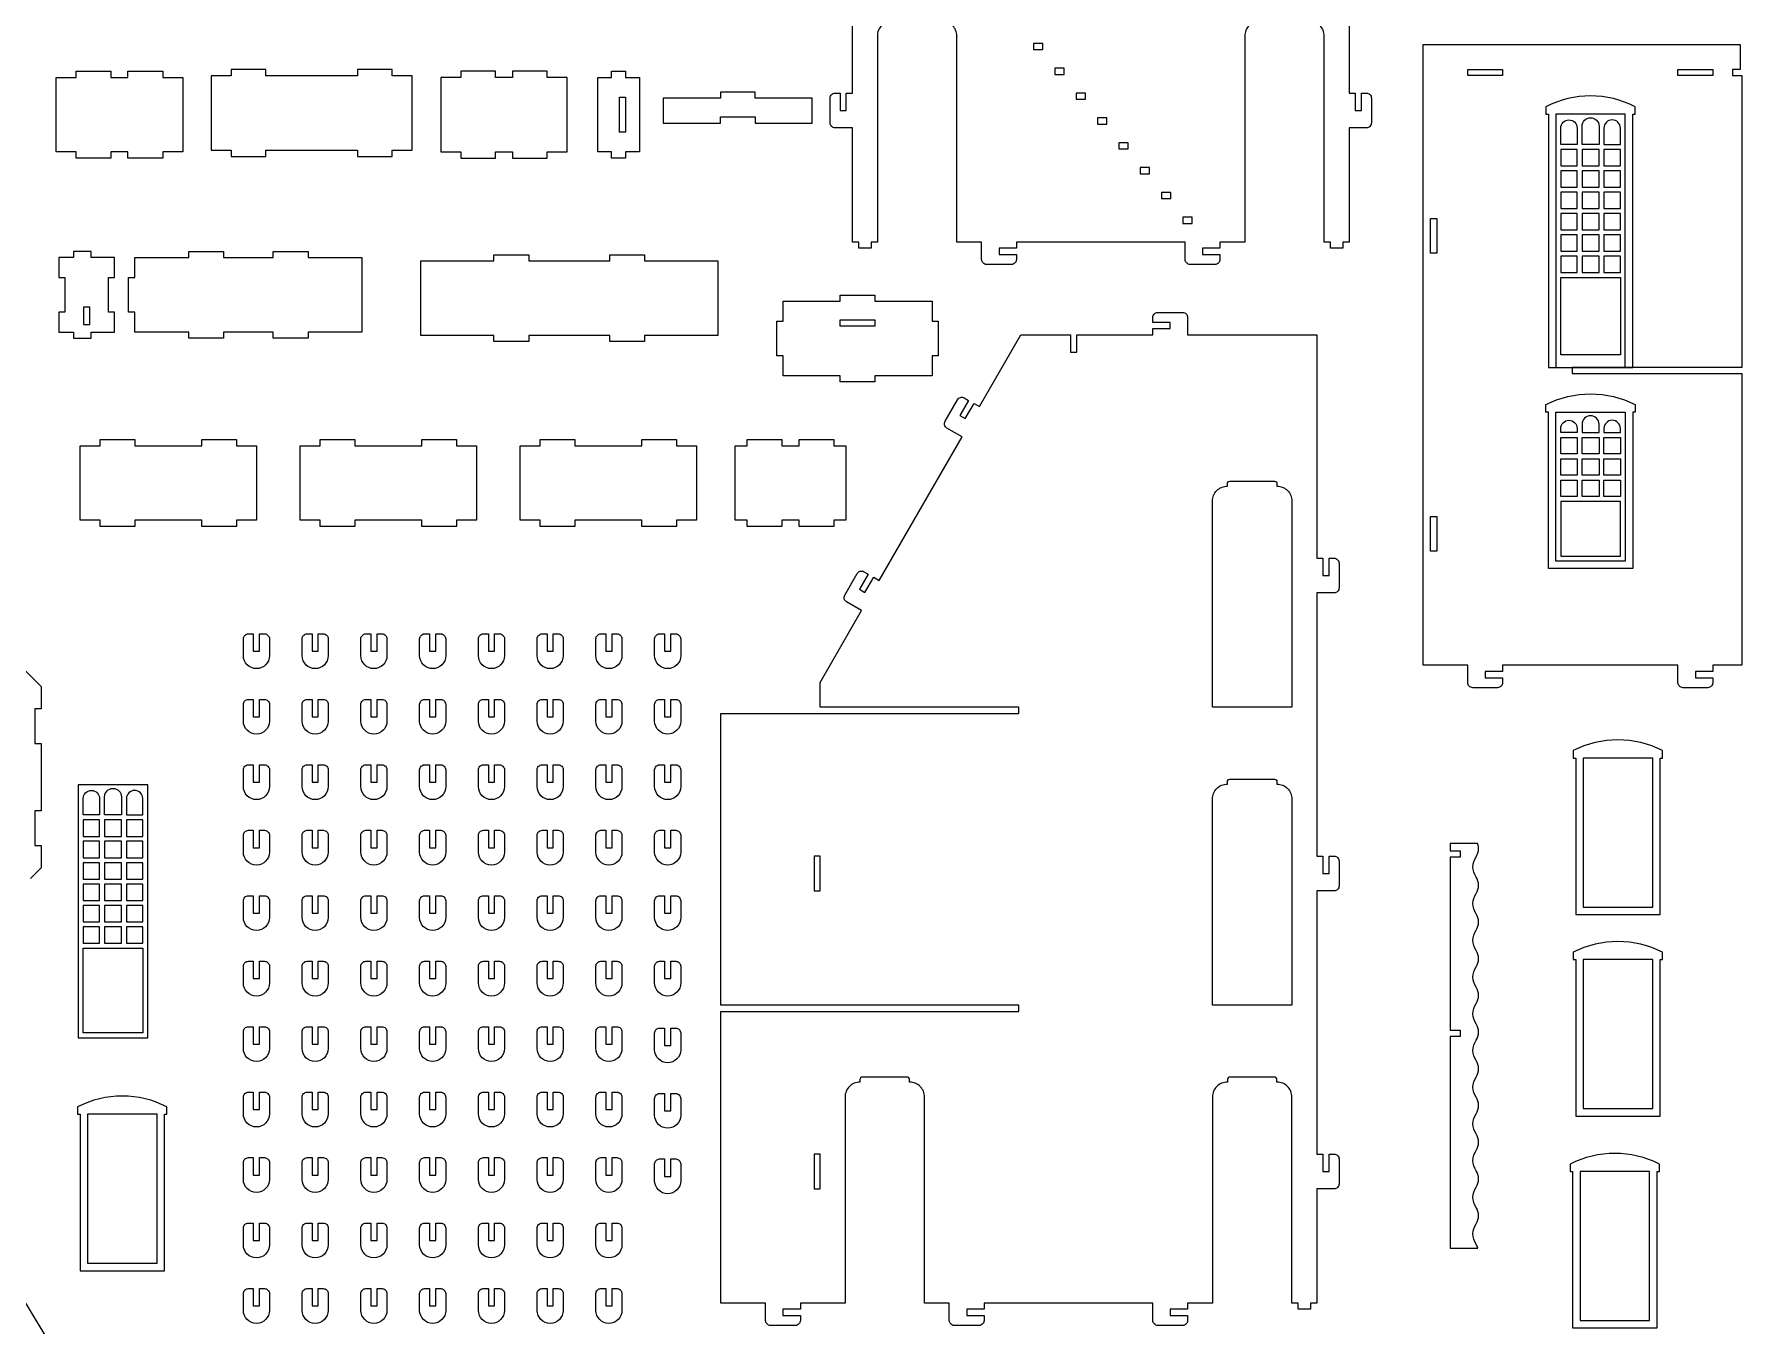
# Model space of a CAD drawing. Extents: x 17 to 190, y -51 to 100.
# Drawn here: x 121.5 to 190.3, y 15.4 to 67.4 of the extents above; entities that cross this region are included whole.
import ezdxf

# ---------------------------------------------------------------- set-up
doc = ezdxf.new("R2010")
doc.units = 0
doc.header["$MEASUREMENT"] = 0
doc.layers.add('LAYER1', color=18, linetype='CONTINUOUS')

msp = doc.modelspace()

# ---------------------------------------------------------------- linework, layer by layer
at = {"layer": 'LAYER1'}
for points in [[(174.475, 75.659), (174.475, 65.059), (174.725, 65.059), (174.725, 64.359), (174.975, 64.359), (174.975, 65.059), (175.175, 65.059, -0.414214), (175.375, 64.859), (175.375, 63.859, -0.414214), (175.175, 63.659), (174.475, 63.659), (174.475, 59.059), (174.225, 59.059), (174.225, 58.809), (173.725, 58.809), (173.725, 59.059), (173.475, 59.059), (173.475, 67.359, 0.414214), (172.875, 67.959)], [(156.075, 67.959, 0.414214), (155.475, 67.359), (155.475, 59.059), (155.225, 59.059), (155.225, 58.809), (154.725, 58.809), (154.725, 59.059), (154.475, 59.059), (154.475, 63.659), (153.775, 63.659, -0.414214), (153.575, 63.859), (153.575, 64.859, -0.414214), (153.775, 65.059), (153.975, 65.059), (153.975, 64.359), (154.225, 64.359), (154.225, 65.059), (154.475, 65.059), (154.475, 70.809)], [(170.875, 67.959, 0.414214), (170.275, 67.359), (170.275, 59.059), (169.275, 59.059), (169.275, 58.809), (168.575, 58.809), (168.575, 58.559), (169.275, 58.559), (169.275, 58.359, -0.414214), (169.075, 58.159), (168.075, 58.159, -0.414214), (167.875, 58.359), (167.875, 59.059), (161.075, 59.059), (161.075, 58.809), (160.375, 58.809), (160.375, 58.559), (161.075, 58.559), (161.075, 58.359, -0.414214), (160.875, 58.159), (159.875, 58.159, -0.414214), (159.675, 58.359), (159.675, 59.059), (158.675, 59.059), (158.675, 67.359, 0.414214), (158.075, 67.959)]]:
    msp.add_lwpolyline(points, format="xyb", dxfattribs=at)
for points in [[(161.768, 66.809), (162.142, 66.809), (162.142, 67.059), (161.768, 67.059)], [(162.627, 65.809), (163.001, 65.809), (163.001, 66.059), (162.627, 66.059)], [(126.689, 62.691), (126.689, 62.441), (125.289, 62.441), (125.289, 62.691), (124.602, 62.691), (124.602, 62.441), (123.202, 62.441), (123.202, 62.691), (122.398, 62.691), (122.398, 65.691), (123.202, 65.691), (123.202, 65.941), (124.602, 65.941), (124.602, 65.691), (125.289, 65.691), (125.289, 65.941), (126.689, 65.941), (126.689, 65.691), (127.493, 65.691), (127.493, 62.691)], [(130.846, 62.759), (134.534, 62.759), (134.534, 62.509), (135.934, 62.509), (135.934, 62.759), (136.737, 62.759), (136.737, 65.759), (135.934, 65.759), (135.934, 66.009), (134.534, 66.009), (134.534, 65.759), (130.846, 65.759), (130.846, 66.009), (129.446, 66.009), (129.446, 65.759), (128.643, 65.759), (128.643, 62.759), (129.446, 62.759), (129.446, 62.509), (130.846, 62.509)], [(142.178, 62.691), (142.982, 62.691), (142.982, 65.691), (142.178, 65.691), (142.178, 65.941), (140.778, 65.941), (140.778, 65.691), (140.091, 65.691), (140.091, 65.941), (138.691, 65.941), (138.691, 65.691), (137.887, 65.691), (137.887, 62.691), (138.691, 62.691), (138.691, 62.441), (140.091, 62.441), (140.091, 62.691), (140.778, 62.691), (140.778, 62.441), (142.178, 62.441)], [(145.332, 62.691), (145.332, 62.441), (144.772, 62.441), (144.772, 62.691), (144.213, 62.691), (144.213, 65.691), (144.772, 65.691), (144.772, 65.941), (145.332, 65.941), (145.332, 65.691), (145.891, 65.691), (145.891, 62.691)], [(180.657, 65.763), (179.257, 65.763), (179.257, 66.013), (180.657, 66.013)], [(189.125, 65.763), (187.725, 65.763), (187.725, 66.013), (189.125, 66.013)], [(145.082, 63.491), (145.082, 64.891), (145.332, 64.891), (145.332, 63.491)], [(150.553, 63.851), (152.853, 63.851), (152.853, 64.851), (150.553, 64.851), (150.553, 65.101), (149.153, 65.101), (149.153, 64.851), (146.853, 64.851), (146.853, 63.851), (149.153, 63.851), (149.153, 64.101), (150.553, 64.101)], [(163.486, 64.809), (163.86, 64.809), (163.86, 65.059), (163.486, 65.059)], [(164.345, 63.809), (164.719, 63.809), (164.719, 64.059), (164.345, 64.059)], [(185.604, 64.213), (182.804, 64.213), (182.804, 54.013), (185.604, 54.013)], [(165.205, 62.809), (165.578, 62.809), (165.578, 63.059), (165.205, 63.059)], [(183.004, 62.132), (183.664, 62.132), (183.664, 62.792), (183.004, 62.792)], [(183.864, 62.132), (184.544, 62.132), (184.544, 62.792), (183.864, 62.792)], [(184.744, 62.132), (185.404, 62.132), (185.404, 62.792), (184.744, 62.792)], [(166.064, 61.809), (166.437, 61.809), (166.437, 62.059), (166.064, 62.059)], [(183.004, 61.272), (183.664, 61.272), (183.664, 61.932), (183.004, 61.932)], [(183.864, 61.272), (184.544, 61.272), (184.544, 61.932), (183.864, 61.932)], [(184.744, 61.272), (185.404, 61.272), (185.404, 61.932), (184.744, 61.932)], [(166.923, 60.809), (167.296, 60.809), (167.296, 61.059), (166.923, 61.059)], [(183.004, 60.412), (183.664, 60.412), (183.664, 61.072), (183.004, 61.072)], [(183.864, 60.412), (184.544, 60.412), (184.544, 61.072), (183.864, 61.072)], [(184.744, 60.412), (185.404, 60.412), (185.404, 61.072), (184.744, 61.072)], [(167.782, 59.809), (168.155, 59.809), (168.155, 60.059), (167.782, 60.059)], [(177.882, 58.613), (177.757, 58.613), (177.757, 60.013), (178.007, 60.013), (178.007, 58.613)], [(183.004, 59.552), (183.664, 59.552), (183.664, 60.212), (183.004, 60.212)], [(183.864, 59.552), (184.544, 59.552), (184.544, 60.212), (183.864, 60.212)], [(184.744, 59.552), (185.404, 59.552), (185.404, 60.212), (184.744, 60.212)], [(183.004, 58.692), (183.664, 58.692), (183.664, 59.352), (183.004, 59.352)], [(183.864, 58.692), (184.544, 58.692), (184.544, 59.352), (183.864, 59.352)], [(184.744, 58.692), (185.404, 58.692), (185.404, 59.352), (184.744, 59.352)], [(123.8, 55.434), (124.75, 55.434), (124.75, 56.234), (124.5, 56.234), (124.5, 57.634), (124.75, 57.634), (124.75, 58.434), (123.8, 58.434), (123.8, 58.684), (123.1, 58.684), (123.1, 58.434), (122.5, 58.434), (122.5, 57.634), (122.75, 57.634), (122.75, 56.234), (122.5, 56.234), (122.5, 55.434), (123.1, 55.434), (123.1, 55.184), (123.8, 55.184)], [(132.544, 55.434), (132.544, 55.184), (131.144, 55.184), (131.144, 55.434), (129.136, 55.434), (129.136, 55.184), (127.736, 55.184), (127.736, 55.434), (125.566, 55.434), (125.566, 56.234), (125.316, 56.234), (125.316, 57.634), (125.566, 57.634), (125.566, 58.434), (127.736, 58.434), (127.736, 58.684), (129.136, 58.684), (129.136, 58.434), (131.144, 58.434), (131.144, 58.684), (132.544, 58.684), (132.544, 58.434), (134.714, 58.434), (134.714, 55.434)], [(144.698, 58.299), (144.698, 58.549), (146.098, 58.549), (146.098, 58.299), (149.046, 58.299), (149.046, 55.299), (146.098, 55.299), (146.098, 55.049), (144.698, 55.049), (144.698, 55.299), (141.432, 55.299), (141.432, 55.049), (140.032, 55.049), (140.032, 55.299), (137.083, 55.299), (137.083, 58.299), (140.032, 58.299), (140.032, 58.549), (141.432, 58.549), (141.432, 58.299)], [(183.004, 57.832), (183.664, 57.832), (183.664, 58.492), (183.004, 58.492)], [(183.864, 57.832), (184.544, 57.832), (184.544, 58.492), (183.864, 58.492)], [(184.744, 57.832), (185.404, 57.832), (185.404, 58.492), (184.744, 58.492)], [(183.004, 57.632), (185.404, 57.632), (185.404, 54.513), (183.004, 54.513)], [(123.75, 56.434), (123.5, 56.434), (123.5, 55.734), (123.75, 55.734)], [(153.977, 53.677), (151.677, 53.677), (151.677, 54.477), (151.427, 54.477), (151.427, 55.877), (151.677, 55.877), (151.677, 56.677), (153.977, 56.677), (153.977, 56.927), (155.377, 56.927), (155.377, 56.677), (157.677, 56.677), (157.677, 55.877), (157.927, 55.877), (157.927, 54.477), (157.677, 54.477), (157.677, 53.677), (155.377, 53.677), (155.377, 53.427), (153.977, 53.427)], [(155.377, 55.677), (153.977, 55.677), (153.977, 55.927), (155.377, 55.927)], [(182.804, 52.213), (185.604, 52.213), (185.604, 46.213), (182.804, 46.213)], [(129.666, 47.859), (129.666, 47.609), (128.266, 47.609), (128.266, 47.859), (125.566, 47.859), (125.566, 47.609), (124.166, 47.609), (124.166, 47.859), (123.362, 47.859), (123.362, 50.859), (124.166, 50.859), (124.166, 51.109), (125.566, 51.109), (125.566, 50.859), (128.266, 50.859), (128.266, 51.109), (129.666, 51.109), (129.666, 50.859), (130.47, 50.859), (130.47, 47.859)], [(133.028, 50.859), (133.028, 51.109), (134.428, 51.109), (134.428, 50.859), (137.129, 50.859), (137.129, 51.109), (138.529, 51.109), (138.529, 50.859), (139.332, 50.859), (139.332, 47.859), (138.529, 47.859), (138.529, 47.609), (137.129, 47.609), (137.129, 47.859), (134.428, 47.859), (134.428, 47.609), (133.028, 47.609), (133.028, 47.859), (132.225, 47.859), (132.225, 50.859)], [(141.891, 50.859), (141.891, 51.109), (143.291, 51.109), (143.291, 50.859), (145.991, 50.859), (145.991, 51.109), (147.391, 51.109), (147.391, 50.859), (148.195, 50.859), (148.195, 47.859), (147.391, 47.859), (147.391, 47.609), (145.991, 47.609), (145.991, 47.859), (143.291, 47.859), (143.291, 47.609), (141.891, 47.609), (141.891, 47.859), (141.087, 47.859), (141.087, 50.859)], [(150.233, 50.859), (150.233, 51.109), (151.633, 51.109), (151.633, 50.859), (152.32, 50.859), (152.32, 51.109), (153.72, 51.109), (153.72, 50.859), (154.207, 50.859), (154.207, 47.859), (153.72, 47.859), (153.72, 47.609), (152.32, 47.609), (152.32, 47.859), (151.633, 47.859), (151.633, 47.609), (150.233, 47.609), (150.233, 47.859), (149.746, 47.859), (149.746, 50.859)], [(183.664, 50.532), (183.004, 50.532), (183.004, 51.192), (183.664, 51.192)], [(184.544, 50.532), (183.864, 50.532), (183.864, 51.192), (184.544, 51.192)], [(185.404, 50.532), (184.744, 50.532), (184.744, 51.192), (185.404, 51.192)], [(183.664, 49.672), (183.004, 49.672), (183.004, 50.332), (183.664, 50.332)], [(184.544, 49.672), (183.864, 49.672), (183.864, 50.332), (184.544, 50.332)], [(185.404, 49.672), (184.744, 49.672), (184.744, 50.332), (185.404, 50.332)], [(183.664, 48.812), (183.004, 48.812), (183.004, 49.472), (183.664, 49.472)], [(184.544, 48.812), (183.864, 48.812), (183.864, 49.472), (184.544, 49.472)], [(185.404, 48.812), (184.744, 48.812), (184.744, 49.472), (185.404, 49.472)], [(183.004, 46.413), (185.404, 46.413), (185.404, 48.612), (183.004, 48.612)], [(177.882, 46.613), (177.757, 46.613), (177.757, 48.013), (178.007, 48.013), (178.007, 46.613)], [(186.706, 38.276), (183.906, 38.276), (183.906, 32.276), (186.706, 32.276)], [(126.087, 37.206), (123.287, 37.206), (123.287, 27.006), (126.087, 27.006)], [(123.487, 35.125), (124.147, 35.125), (124.147, 35.785), (123.487, 35.785)], [(124.347, 35.125), (125.027, 35.125), (125.027, 35.785), (124.347, 35.785)], [(125.227, 35.125), (125.887, 35.125), (125.887, 35.785), (125.227, 35.785)], [(123.487, 34.265), (124.147, 34.265), (124.147, 34.925), (123.487, 34.925)], [(124.347, 34.265), (125.027, 34.265), (125.027, 34.925), (124.347, 34.925)], [(125.227, 34.265), (125.887, 34.265), (125.887, 34.925), (125.227, 34.925)], [(123.487, 33.405), (124.147, 33.405), (124.147, 34.065), (123.487, 34.065)], [(124.347, 33.405), (125.027, 33.405), (125.027, 34.065), (124.347, 34.065)], [(125.227, 33.405), (125.887, 33.405), (125.887, 34.065), (125.227, 34.065)], [(153.048, 32.927), (153.173, 32.927), (153.173, 34.327), (152.923, 34.327), (152.923, 32.927)], [(123.487, 32.545), (124.147, 32.545), (124.147, 33.205), (123.487, 33.205)], [(124.347, 32.545), (125.027, 32.545), (125.027, 33.205), (124.347, 33.205)], [(125.227, 32.545), (125.887, 32.545), (125.887, 33.205), (125.227, 33.205)], [(123.487, 31.685), (124.147, 31.685), (124.147, 32.345), (123.487, 32.345)], [(124.347, 31.685), (125.027, 31.685), (125.027, 32.345), (124.347, 32.345)], [(125.227, 31.685), (125.887, 31.685), (125.887, 32.345), (125.227, 32.345)], [(123.487, 30.825), (124.147, 30.825), (124.147, 31.485), (123.487, 31.485)], [(124.347, 30.825), (125.027, 30.825), (125.027, 31.485), (124.347, 31.485)], [(125.227, 30.825), (125.887, 30.825), (125.887, 31.485), (125.227, 31.485)], [(123.487, 30.625), (125.887, 30.625), (125.887, 27.206), (123.487, 27.206)], [(186.706, 30.159), (183.906, 30.159), (183.906, 24.159), (186.706, 24.159)], [(126.46, 23.931), (123.66, 23.931), (123.66, 17.931), (126.46, 17.931)], [(153.048, 20.927), (153.173, 20.927), (153.173, 22.327), (152.923, 22.327), (152.923, 20.927)], [(186.581, 21.628), (183.781, 21.628), (183.781, 15.628), (186.581, 15.628)], [(121.015, 11.941), (121.015, 1.338), (108.247, 1.338), (108.247, 17.301), (120.569, 17.301), (122.211, 14.597)]]:
    msp.add_lwpolyline(points, close=True, dxfattribs=at)
for points in [[(189.925, 65.763), (190.297, 65.763), (190.297, 54.013), (183.457, 54.013), (183.457, 53.763), (190.297, 53.763), (190.297, 42.013), (189.125, 42.013), (189.125, 41.763), (188.425, 41.763), (188.425, 41.513), (189.125, 41.513), (189.125, 41.313, -0.414214), (188.925, 41.113), (187.925, 41.113, -0.414214), (187.725, 41.313), (187.725, 42.013), (180.657, 42.013), (180.657, 41.763), (179.957, 41.763), (179.957, 41.513), (180.657, 41.513), (180.657, 41.313, -0.414214), (180.457, 41.113), (179.457, 41.113, -0.414214), (179.257, 41.313), (179.257, 42.013), (177.457, 42.013), (177.457, 67.013), (190.225, 67.013), (190.225, 66.013), (189.925, 66.013)], [(182.504, 64.213), (182.504, 54.013), (185.904, 54.013), (185.904, 64.213), (186.004, 64.213), (186.004, 64.513, 0.238913), (182.404, 64.513), (182.404, 64.213)], [(183.664, 63.652), (183.664, 62.992), (183.004, 62.992), (183.004, 63.652, -1)], [(183.864, 62.992), (183.864, 63.724, -1), (184.544, 63.724), (184.544, 62.992)], [(184.744, 63.652), (184.744, 62.992), (185.404, 62.992), (185.404, 63.652, 1)], [(163.505, 55.327), (166.573, 55.327), (166.573, 55.577), (167.273, 55.577), (167.273, 55.827), (166.573, 55.827), (166.573, 56.027, -0.414214), (166.773, 56.227), (167.773, 56.227, -0.414214), (167.973, 56.027), (167.973, 55.327), (173.173, 55.327), (173.173, 46.327), (173.423, 46.327), (173.423, 45.627), (173.673, 45.627), (173.673, 46.327), (173.873, 46.327, -0.414214), (174.073, 46.127), (174.073, 45.127, -0.414214), (173.873, 44.927), (173.173, 44.927), (173.173, 34.327), (173.423, 34.327), (173.423, 33.627), (173.673, 33.627), (173.673, 34.327), (173.873, 34.327, -0.414214), (174.073, 34.127), (174.073, 33.127, -0.414214), (173.873, 32.927), (173.173, 32.927), (173.173, 22.327), (173.423, 22.327), (173.423, 21.627), (173.673, 21.627), (173.673, 22.327), (173.873, 22.327, -0.414214), (174.073, 22.127), (174.073, 21.127, -0.414214), (173.873, 20.927), (173.173, 20.927), (173.173, 16.327), (172.923, 16.327), (172.923, 16.077), (172.423, 16.077), (172.423, 16.327), (172.173, 16.327), (172.173, 24.627, 0.414214), (171.573, 25.227), (171.573, 25.327, 0.414214), (171.473, 25.427), (169.673, 25.427, 0.414214), (169.573, 25.327), (169.573, 25.227, 0.414214), (168.973, 24.627), (168.973, 16.327), (167.973, 16.327), (167.973, 16.077), (167.273, 16.077), (167.273, 15.827), (167.973, 15.827), (167.973, 15.627, -0.414214), (167.773, 15.427), (166.773, 15.427, -0.414214), (166.573, 15.627), (166.573, 16.327), (159.773, 16.327), (159.773, 16.077), (159.073, 16.077), (159.073, 15.827), (159.773, 15.827), (159.773, 15.627, -0.414214), (159.573, 15.427), (158.573, 15.427, -0.414214), (158.373, 15.627), (158.373, 16.327), (157.373, 16.327), (157.373, 24.627, 0.414214), (156.773, 25.227), (156.773, 25.327, 0.414214), (156.673, 25.427), (154.873, 25.427, 0.414214), (154.773, 25.327), (154.773, 25.227, 0.414214), (154.173, 24.627), (154.173, 16.327), (152.373, 16.327), (152.373, 16.077), (151.673, 16.077), (151.673, 15.827), (152.373, 15.827), (152.373, 15.627, -0.414214), (152.173, 15.427), (151.173, 15.427, -0.414214), (150.973, 15.627), (150.973, 16.327), (149.173, 16.327), (149.173, 28.077), (161.173, 28.077), (161.173, 28.327), (149.173, 28.327), (149.173, 40.077), (161.173, 40.077), (161.173, 40.327), (153.173, 40.327), (153.173, 41.327), (154.843, 44.221), (154.237, 44.571, -0.414214), (154.164, 44.844), (154.664, 45.71, -0.414214), (154.937, 45.783), (155.11, 45.683), (154.76, 45.077), (154.977, 44.952), (155.327, 45.558), (155.543, 45.433), (158.885, 51.221), (158.278, 51.571, -0.414214), (158.205, 51.844), (158.705, 52.71, -0.414214), (158.978, 52.783), (159.152, 52.683), (158.802, 52.077), (159.018, 51.952), (159.368, 52.558), (159.585, 52.433), (161.255, 55.327), (163.255, 55.327), (163.255, 54.627), (163.505, 54.627)], [(185.904, 52.213), (185.904, 45.913), (182.504, 45.913), (182.504, 52.213), (182.404, 52.213), (182.404, 52.513, -0.238913), (186.004, 52.513), (186.004, 52.213)], [(183.664, 51.552), (183.664, 51.392), (183.004, 51.392), (183.004, 51.552, -1)], [(184.544, 51.392), (184.544, 51.724, 1), (183.864, 51.724), (183.864, 51.392)], [(184.744, 51.552), (184.744, 51.392), (185.404, 51.392), (185.404, 51.552, 1)], [(172.173, 48.627), (172.173, 40.327), (168.973, 40.327), (168.973, 48.627, -0.414214), (169.573, 49.227), (169.573, 49.327, -0.414214), (169.673, 49.427), (171.473, 49.427, -0.414214), (171.573, 49.327), (171.573, 49.227, -0.414214)], [(130.338, 43.279), (130.338, 42.579), (130.588, 42.579), (130.588, 43.279), (130.788, 43.279, -0.414214), (130.988, 43.079), (130.988, 42.404, -1), (129.938, 42.404), (129.938, 43.079, -0.414214), (130.138, 43.279)], [(132.705, 43.279), (132.705, 42.579), (132.955, 42.579), (132.955, 43.279), (133.155, 43.279, -0.414214), (133.355, 43.079), (133.355, 42.404, -1), (132.305, 42.404), (132.305, 43.079, -0.414214), (132.505, 43.279)], [(135.071, 43.279), (135.071, 42.579), (135.321, 42.579), (135.321, 43.279), (135.521, 43.279, -0.414214), (135.721, 43.079), (135.721, 42.404, -1), (134.671, 42.404), (134.671, 43.079, -0.414214), (134.871, 43.279)], [(137.438, 43.279), (137.438, 42.579), (137.688, 42.579), (137.688, 43.279), (137.888, 43.279, -0.414214), (138.088, 43.079), (138.088, 42.404, -1), (137.038, 42.404), (137.038, 43.079, -0.414214), (137.238, 43.279)], [(139.805, 43.279), (139.805, 42.579), (140.055, 42.579), (140.055, 43.279), (140.255, 43.279, -0.414214), (140.455, 43.079), (140.455, 42.404, -1), (139.405, 42.404), (139.405, 43.079, -0.414214), (139.605, 43.279)], [(142.171, 43.279), (142.171, 42.579), (142.421, 42.579), (142.421, 43.279), (142.621, 43.279, -0.414214), (142.821, 43.079), (142.821, 42.404, -1), (141.771, 42.404), (141.771, 43.079, -0.414214), (141.971, 43.279)], [(144.538, 43.279), (144.538, 42.579), (144.788, 42.579), (144.788, 43.279), (144.988, 43.279, -0.414214), (145.188, 43.079), (145.188, 42.404, -1), (144.138, 42.404), (144.138, 43.079, -0.414214), (144.338, 43.279)], [(146.904, 43.279), (146.904, 42.579), (147.154, 42.579), (147.154, 43.279), (147.354, 43.279, -0.414214), (147.554, 43.079), (147.554, 42.404, -1), (146.504, 42.404), (146.504, 43.079, -0.414214), (146.704, 43.279)], [(130.338, 40.642), (130.338, 39.942), (130.588, 39.942), (130.588, 40.642), (130.788, 40.642, -0.414214), (130.988, 40.442), (130.988, 39.767, -1), (129.938, 39.767), (129.938, 40.442, -0.414214), (130.138, 40.642)], [(132.705, 40.642), (132.705, 39.942), (132.955, 39.942), (132.955, 40.642), (133.155, 40.642, -0.414214), (133.355, 40.442), (133.355, 39.767, -1), (132.305, 39.767), (132.305, 40.442, -0.414214), (132.505, 40.642)], [(135.071, 40.642), (135.071, 39.942), (135.321, 39.942), (135.321, 40.642), (135.521, 40.642, -0.414214), (135.721, 40.442), (135.721, 39.767, -1), (134.671, 39.767), (134.671, 40.442, -0.414214), (134.871, 40.642)], [(137.438, 40.642), (137.438, 39.942), (137.688, 39.942), (137.688, 40.642), (137.888, 40.642, -0.414214), (138.088, 40.442), (138.088, 39.767, -1), (137.038, 39.767), (137.038, 40.442, -0.414214), (137.238, 40.642)], [(139.805, 40.642), (139.805, 39.942), (140.055, 39.942), (140.055, 40.642), (140.255, 40.642, -0.414214), (140.455, 40.442), (140.455, 39.767, -1), (139.405, 39.767), (139.405, 40.442, -0.414214), (139.605, 40.642)], [(142.171, 40.642), (142.171, 39.942), (142.421, 39.942), (142.421, 40.642), (142.621, 40.642, -0.414214), (142.821, 40.442), (142.821, 39.767, -1), (141.771, 39.767), (141.771, 40.442, -0.414214), (141.971, 40.642)], [(144.538, 40.642), (144.538, 39.942), (144.788, 39.942), (144.788, 40.642), (144.988, 40.642, -0.414214), (145.188, 40.442), (145.188, 39.767, -1), (144.138, 39.767), (144.138, 40.442, -0.414214), (144.338, 40.642)], [(146.904, 40.642), (146.904, 39.942), (147.154, 39.942), (147.154, 40.642), (147.354, 40.642, -0.414214), (147.554, 40.442), (147.554, 39.767, -1), (146.504, 39.767), (146.504, 40.442, -0.414214), (146.704, 40.642)], [(183.606, 38.276), (183.606, 31.976), (187.006, 31.976), (187.006, 38.276), (187.106, 38.276), (187.106, 38.576, 0.238913), (183.506, 38.576), (183.506, 38.276)], [(130.338, 38.005), (130.338, 37.305), (130.588, 37.305), (130.588, 38.005), (130.788, 38.005, -0.414214), (130.988, 37.805), (130.988, 37.13, -1), (129.938, 37.13), (129.938, 37.805, -0.414214), (130.138, 38.005)], [(132.705, 38.005), (132.705, 37.305), (132.955, 37.305), (132.955, 38.005), (133.155, 38.005, -0.414214), (133.355, 37.805), (133.355, 37.13, -1), (132.305, 37.13), (132.305, 37.805, -0.414214), (132.505, 38.005)], [(135.071, 38.005), (135.071, 37.305), (135.321, 37.305), (135.321, 38.005), (135.521, 38.005, -0.414214), (135.721, 37.805), (135.721, 37.13, -1), (134.671, 37.13), (134.671, 37.805, -0.414214), (134.871, 38.005)], [(137.438, 38.005), (137.438, 37.305), (137.688, 37.305), (137.688, 38.005), (137.888, 38.005, -0.414214), (138.088, 37.805), (138.088, 37.13, -1), (137.038, 37.13), (137.038, 37.805, -0.414214), (137.238, 38.005)], [(139.805, 38.005), (139.805, 37.305), (140.055, 37.305), (140.055, 38.005), (140.255, 38.005, -0.414214), (140.455, 37.805), (140.455, 37.13, -1), (139.405, 37.13), (139.405, 37.805, -0.414214), (139.605, 38.005)], [(142.171, 38.005), (142.171, 37.305), (142.421, 37.305), (142.421, 38.005), (142.621, 38.005, -0.414214), (142.821, 37.805), (142.821, 37.13, -1), (141.771, 37.13), (141.771, 37.805, -0.414214), (141.971, 38.005)], [(144.538, 38.005), (144.538, 37.305), (144.788, 37.305), (144.788, 38.005), (144.988, 38.005, -0.414214), (145.188, 37.805), (145.188, 37.13, -1), (144.138, 37.13), (144.138, 37.805, -0.414214), (144.338, 38.005)], [(146.904, 38.005), (146.904, 37.305), (147.154, 37.305), (147.154, 38.005), (147.354, 38.005, -0.414214), (147.554, 37.805), (147.554, 37.13, -1), (146.504, 37.13), (146.504, 37.805, -0.414214), (146.704, 38.005)], [(172.173, 36.627), (172.173, 28.327), (168.973, 28.327), (168.973, 36.627, -0.414214), (169.573, 37.227), (169.573, 37.327, -0.414214), (169.673, 37.427), (171.473, 37.427, -0.414214), (171.573, 37.327), (171.573, 37.227, -0.414214)], [(124.147, 36.645), (124.147, 35.985), (123.487, 35.985), (123.487, 36.645, -1)], [(124.347, 35.985), (124.347, 36.716, -1), (125.027, 36.716), (125.027, 35.985)], [(125.227, 36.645), (125.227, 35.985), (125.887, 35.985), (125.887, 36.645, 1)], [(130.338, 35.368), (130.338, 34.668), (130.588, 34.668), (130.588, 35.368), (130.788, 35.368, -0.414214), (130.988, 35.168), (130.988, 34.493, -1), (129.938, 34.493), (129.938, 35.168, -0.414214), (130.138, 35.368)], [(132.705, 35.368), (132.705, 34.668), (132.955, 34.668), (132.955, 35.368), (133.155, 35.368, -0.414214), (133.355, 35.168), (133.355, 34.493, -1), (132.305, 34.493), (132.305, 35.168, -0.414214), (132.505, 35.368)], [(135.071, 35.368), (135.071, 34.668), (135.321, 34.668), (135.321, 35.368), (135.521, 35.368, -0.414214), (135.721, 35.168), (135.721, 34.493, -1), (134.671, 34.493), (134.671, 35.168, -0.414214), (134.871, 35.368)], [(137.438, 35.368), (137.438, 34.668), (137.688, 34.668), (137.688, 35.368), (137.888, 35.368, -0.414214), (138.088, 35.168), (138.088, 34.493, -1), (137.038, 34.493), (137.038, 35.168, -0.414214), (137.238, 35.368)], [(139.805, 35.368), (139.805, 34.668), (140.055, 34.668), (140.055, 35.368), (140.255, 35.368, -0.414214), (140.455, 35.168), (140.455, 34.493, -1), (139.405, 34.493), (139.405, 35.168, -0.414214), (139.605, 35.368)], [(142.171, 35.368), (142.171, 34.668), (142.421, 34.668), (142.421, 35.368), (142.621, 35.368, -0.414214), (142.821, 35.168), (142.821, 34.493, -1), (141.771, 34.493), (141.771, 35.168, -0.414214), (141.971, 35.368)], [(144.538, 35.368), (144.538, 34.668), (144.788, 34.668), (144.788, 35.368), (144.988, 35.368, -0.414214), (145.188, 35.168), (145.188, 34.493, -1), (144.138, 34.493), (144.138, 35.168, -0.414214), (144.338, 35.368)], [(146.904, 35.368), (146.904, 34.668), (147.154, 34.668), (147.154, 35.368), (147.354, 35.368, -0.414214), (147.554, 35.168), (147.554, 34.493, -1), (146.504, 34.493), (146.504, 35.168, -0.414214), (146.704, 35.368)], [(179.667, 18.536, 0.076889), (179.59, 18.703, -0.300981), (179.59, 19.519, 0.300981), (179.59, 20.181, -0.300981), (179.59, 20.997, 0.300981), (179.59, 21.66, -0.300981), (179.59, 22.475, 0.300981), (179.59, 23.138, -0.300981), (179.59, 23.954, 0.300981), (179.59, 24.616, -0.300981), (179.59, 25.432, 0.300981), (179.59, 26.095, -0.300981), (179.59, 26.91, 0.300981), (179.59, 27.573, -0.300981), (179.59, 28.389, 0.300981), (179.59, 29.051, -0.300981), (179.59, 29.867, 0.300981), (179.59, 30.53, -0.300981), (179.59, 31.345, 0.300981), (179.59, 32.008, -0.300981), (179.59, 32.824, 0.300981), (179.59, 33.486, -0.300981), (179.59, 34.302, 0.236244), (179.655, 34.835), (178.548, 34.835), (178.548, 34.535), (178.948, 34.535), (178.948, 34.285), (178.548, 34.285), (178.548, 27.313), (178.948, 27.313), (178.948, 27.063), (178.548, 27.063), (178.548, 18.536)], [(130.338, 32.731), (130.338, 32.031), (130.588, 32.031), (130.588, 32.731), (130.788, 32.731, -0.414214), (130.988, 32.531), (130.988, 31.856, -1), (129.938, 31.856), (129.938, 32.531, -0.414214), (130.138, 32.731)], [(132.705, 32.731), (132.705, 32.031), (132.955, 32.031), (132.955, 32.731), (133.155, 32.731, -0.414214), (133.355, 32.531), (133.355, 31.856, -1), (132.305, 31.856), (132.305, 32.531, -0.414214), (132.505, 32.731)], [(135.071, 32.731), (135.071, 32.031), (135.321, 32.031), (135.321, 32.731), (135.521, 32.731, -0.414214), (135.721, 32.531), (135.721, 31.856, -1), (134.671, 31.856), (134.671, 32.531, -0.414214), (134.871, 32.731)], [(137.438, 32.731), (137.438, 32.031), (137.688, 32.031), (137.688, 32.731), (137.888, 32.731, -0.414214), (138.088, 32.531), (138.088, 31.856, -1), (137.038, 31.856), (137.038, 32.531, -0.414214), (137.238, 32.731)], [(139.805, 32.731), (139.805, 32.031), (140.055, 32.031), (140.055, 32.731), (140.255, 32.731, -0.414214), (140.455, 32.531), (140.455, 31.856, -1), (139.405, 31.856), (139.405, 32.531, -0.414214), (139.605, 32.731)], [(142.171, 32.731), (142.171, 32.031), (142.421, 32.031), (142.421, 32.731), (142.621, 32.731, -0.414214), (142.821, 32.531), (142.821, 31.856, -1), (141.771, 31.856), (141.771, 32.531, -0.414214), (141.971, 32.731)], [(144.538, 32.731), (144.538, 32.031), (144.788, 32.031), (144.788, 32.731), (144.988, 32.731, -0.414214), (145.188, 32.531), (145.188, 31.856, -1), (144.138, 31.856), (144.138, 32.531, -0.414214), (144.338, 32.731)], [(146.904, 32.731), (146.904, 32.031), (147.154, 32.031), (147.154, 32.731), (147.354, 32.731, -0.414214), (147.554, 32.531), (147.554, 31.856, -1), (146.504, 31.856), (146.504, 32.531, -0.414214), (146.704, 32.731)], [(183.606, 30.159), (183.606, 23.859), (187.006, 23.859), (187.006, 30.159), (187.106, 30.159), (187.106, 30.459, 0.238913), (183.506, 30.459), (183.506, 30.159)], [(130.338, 30.094), (130.338, 29.394), (130.588, 29.394), (130.588, 30.094), (130.788, 30.094, -0.414214), (130.988, 29.894), (130.988, 29.219, -1), (129.938, 29.219), (129.938, 29.894, -0.414214), (130.138, 30.094)], [(132.705, 30.094), (132.705, 29.394), (132.955, 29.394), (132.955, 30.094), (133.155, 30.094, -0.414214), (133.355, 29.894), (133.355, 29.219, -1), (132.305, 29.219), (132.305, 29.894, -0.414214), (132.505, 30.094)], [(135.071, 30.094), (135.071, 29.394), (135.321, 29.394), (135.321, 30.094), (135.521, 30.094, -0.414214), (135.721, 29.894), (135.721, 29.219, -1), (134.671, 29.219), (134.671, 29.894, -0.414214), (134.871, 30.094)], [(137.438, 30.094), (137.438, 29.394), (137.688, 29.394), (137.688, 30.094), (137.888, 30.094, -0.414214), (138.088, 29.894), (138.088, 29.219, -1), (137.038, 29.219), (137.038, 29.894, -0.414214), (137.238, 30.094)], [(139.805, 30.094), (139.805, 29.394), (140.055, 29.394), (140.055, 30.094), (140.255, 30.094, -0.414214), (140.455, 29.894), (140.455, 29.219, -1), (139.405, 29.219), (139.405, 29.894, -0.414214), (139.605, 30.094)], [(142.171, 30.094), (142.171, 29.394), (142.421, 29.394), (142.421, 30.094), (142.621, 30.094, -0.414214), (142.821, 29.894), (142.821, 29.219, -1), (141.771, 29.219), (141.771, 29.894, -0.414214), (141.971, 30.094)], [(144.538, 30.094), (144.538, 29.394), (144.788, 29.394), (144.788, 30.094), (144.988, 30.094, -0.414214), (145.188, 29.894), (145.188, 29.219, -1), (144.138, 29.219), (144.138, 29.894, -0.414214), (144.338, 30.094)], [(146.904, 30.094), (146.904, 29.394), (147.154, 29.394), (147.154, 30.094), (147.354, 30.094, -0.414214), (147.554, 29.894), (147.554, 29.219, -1), (146.504, 29.219), (146.504, 29.894, -0.414214), (146.704, 30.094)], [(130.338, 27.457), (130.338, 26.757), (130.588, 26.757), (130.588, 27.457), (130.788, 27.457, -0.414214), (130.988, 27.257), (130.988, 26.582, -1), (129.938, 26.582), (129.938, 27.257, -0.414214), (130.138, 27.457)], [(132.705, 27.457), (132.705, 26.757), (132.955, 26.757), (132.955, 27.457), (133.155, 27.457, -0.414214), (133.355, 27.257), (133.355, 26.582, -1), (132.305, 26.582), (132.305, 27.257, -0.414214), (132.505, 27.457)], [(135.071, 27.457), (135.071, 26.757), (135.321, 26.757), (135.321, 27.457), (135.521, 27.457, -0.414214), (135.721, 27.257), (135.721, 26.582, -1), (134.671, 26.582), (134.671, 27.257, -0.414214), (134.871, 27.457)], [(137.438, 27.457), (137.438, 26.757), (137.688, 26.757), (137.688, 27.457), (137.888, 27.457, -0.414214), (138.088, 27.257), (138.088, 26.582, -1), (137.038, 26.582), (137.038, 27.257, -0.414214), (137.238, 27.457)], [(139.805, 27.457), (139.805, 26.757), (140.055, 26.757), (140.055, 27.457), (140.255, 27.457, -0.414214), (140.455, 27.257), (140.455, 26.582, -1), (139.405, 26.582), (139.405, 27.257, -0.414214), (139.605, 27.457)], [(142.171, 27.457), (142.171, 26.757), (142.421, 26.757), (142.421, 27.457), (142.621, 27.457, -0.414214), (142.821, 27.257), (142.821, 26.582, -1), (141.771, 26.582), (141.771, 27.257, -0.414214), (141.971, 27.457)], [(144.538, 27.457), (144.538, 26.757), (144.788, 26.757), (144.788, 27.457), (144.988, 27.457, -0.414214), (145.188, 27.257), (145.188, 26.582, -1), (144.138, 26.582), (144.138, 27.257, -0.414214), (144.338, 27.457)], [(146.904, 27.405), (146.904, 26.705), (147.154, 26.705), (147.154, 27.405), (147.354, 27.405, -0.414214), (147.554, 27.205), (147.554, 26.53, -1), (146.504, 26.53), (146.504, 27.205, -0.414214), (146.704, 27.405)], [(130.338, 24.821), (130.338, 24.121), (130.588, 24.121), (130.588, 24.821), (130.788, 24.821, -0.414214), (130.988, 24.621), (130.988, 23.946, -1), (129.938, 23.946), (129.938, 24.621, -0.414214), (130.138, 24.821)], [(132.705, 24.821), (132.705, 24.121), (132.955, 24.121), (132.955, 24.821), (133.155, 24.821, -0.414214), (133.355, 24.621), (133.355, 23.946, -1), (132.305, 23.946), (132.305, 24.621, -0.414214), (132.505, 24.821)], [(135.071, 24.821), (135.071, 24.121), (135.321, 24.121), (135.321, 24.821), (135.521, 24.821, -0.414214), (135.721, 24.621), (135.721, 23.946, -1), (134.671, 23.946), (134.671, 24.621, -0.414214), (134.871, 24.821)], [(137.438, 24.821), (137.438, 24.121), (137.688, 24.121), (137.688, 24.821), (137.888, 24.821, -0.414214), (138.088, 24.621), (138.088, 23.946, -1), (137.038, 23.946), (137.038, 24.621, -0.414214), (137.238, 24.821)], [(139.805, 24.821), (139.805, 24.121), (140.055, 24.121), (140.055, 24.821), (140.255, 24.821, -0.414214), (140.455, 24.621), (140.455, 23.946, -1), (139.405, 23.946), (139.405, 24.621, -0.414214), (139.605, 24.821)], [(142.171, 24.821), (142.171, 24.121), (142.421, 24.121), (142.421, 24.821), (142.621, 24.821, -0.414214), (142.821, 24.621), (142.821, 23.946, -1), (141.771, 23.946), (141.771, 24.621, -0.414214), (141.971, 24.821)], [(144.538, 24.821), (144.538, 24.121), (144.788, 24.121), (144.788, 24.821), (144.988, 24.821, -0.414214), (145.188, 24.621), (145.188, 23.946, -1), (144.138, 23.946), (144.138, 24.621, -0.414214), (144.338, 24.821)], [(146.904, 24.768), (146.904, 24.068), (147.154, 24.068), (147.154, 24.768), (147.354, 24.768, -0.414214), (147.554, 24.568), (147.554, 23.893, -1), (146.504, 23.893), (146.504, 24.568, -0.414214), (146.704, 24.768)], [(123.36, 23.931), (123.36, 17.631), (126.76, 17.631), (126.76, 23.931), (126.86, 23.931), (126.86, 24.231, 0.238913), (123.26, 24.231), (123.26, 23.931)], [(130.338, 22.184), (130.338, 21.484), (130.588, 21.484), (130.588, 22.184), (130.788, 22.184, -0.414214), (130.988, 21.984), (130.988, 21.309, -1), (129.938, 21.309), (129.938, 21.984, -0.414214), (130.138, 22.184)], [(132.705, 22.184), (132.705, 21.484), (132.955, 21.484), (132.955, 22.184), (133.155, 22.184, -0.414214), (133.355, 21.984), (133.355, 21.309, -1), (132.305, 21.309), (132.305, 21.984, -0.414214), (132.505, 22.184)], [(135.071, 22.184), (135.071, 21.484), (135.321, 21.484), (135.321, 22.184), (135.521, 22.184, -0.414214), (135.721, 21.984), (135.721, 21.309, -1), (134.671, 21.309), (134.671, 21.984, -0.414214), (134.871, 22.184)], [(137.438, 22.184), (137.438, 21.484), (137.688, 21.484), (137.688, 22.184), (137.888, 22.184, -0.414214), (138.088, 21.984), (138.088, 21.309, -1), (137.038, 21.309), (137.038, 21.984, -0.414214), (137.238, 22.184)], [(139.805, 22.184), (139.805, 21.484), (140.055, 21.484), (140.055, 22.184), (140.255, 22.184, -0.414214), (140.455, 21.984), (140.455, 21.309, -1), (139.405, 21.309), (139.405, 21.984, -0.414214), (139.605, 22.184)], [(142.171, 22.184), (142.171, 21.484), (142.421, 21.484), (142.421, 22.184), (142.621, 22.184, -0.414214), (142.821, 21.984), (142.821, 21.309, -1), (141.771, 21.309), (141.771, 21.984, -0.414214), (141.971, 22.184)], [(144.538, 22.184), (144.538, 21.484), (144.788, 21.484), (144.788, 22.184), (144.988, 22.184, -0.414214), (145.188, 21.984), (145.188, 21.309, -1), (144.138, 21.309), (144.138, 21.984, -0.414214), (144.338, 22.184)], [(146.904, 22.131), (146.904, 21.431), (147.154, 21.431), (147.154, 22.131), (147.354, 22.131, -0.414214), (147.554, 21.931), (147.554, 21.256, -1), (146.504, 21.256), (146.504, 21.931, -0.414214), (146.704, 22.131)], [(183.481, 21.628), (183.481, 15.328), (186.881, 15.328), (186.881, 21.628), (186.981, 21.628), (186.981, 21.928, 0.238913), (183.381, 21.928), (183.381, 21.628)], [(130.338, 19.547), (130.338, 18.847), (130.588, 18.847), (130.588, 19.547), (130.788, 19.547, -0.414214), (130.988, 19.347), (130.988, 18.672, -1), (129.938, 18.672), (129.938, 19.347, -0.414214), (130.138, 19.547)], [(132.705, 19.547), (132.705, 18.847), (132.955, 18.847), (132.955, 19.547), (133.155, 19.547, -0.414214), (133.355, 19.347), (133.355, 18.672, -1), (132.305, 18.672), (132.305, 19.347, -0.414214), (132.505, 19.547)], [(135.071, 19.547), (135.071, 18.847), (135.321, 18.847), (135.321, 19.547), (135.521, 19.547, -0.414214), (135.721, 19.347), (135.721, 18.672, -1), (134.671, 18.672), (134.671, 19.347, -0.414214), (134.871, 19.547)], [(137.438, 19.547), (137.438, 18.847), (137.688, 18.847), (137.688, 19.547), (137.888, 19.547, -0.414214), (138.088, 19.347), (138.088, 18.672, -1), (137.038, 18.672), (137.038, 19.347, -0.414214), (137.238, 19.547)], [(139.805, 19.547), (139.805, 18.847), (140.055, 18.847), (140.055, 19.547), (140.255, 19.547, -0.414214), (140.455, 19.347), (140.455, 18.672, -1), (139.405, 18.672), (139.405, 19.347, -0.414214), (139.605, 19.547)], [(142.171, 19.547), (142.171, 18.847), (142.421, 18.847), (142.421, 19.547), (142.621, 19.547, -0.414214), (142.821, 19.347), (142.821, 18.672, -1), (141.771, 18.672), (141.771, 19.347, -0.414214), (141.971, 19.547)], [(144.538, 19.547), (144.538, 18.847), (144.788, 18.847), (144.788, 19.547), (144.988, 19.547, -0.414214), (145.188, 19.347), (145.188, 18.672, -1), (144.138, 18.672), (144.138, 19.347, -0.414214), (144.338, 19.547)], [(130.338, 16.91), (130.338, 16.21), (130.588, 16.21), (130.588, 16.91), (130.788, 16.91, -0.414214), (130.988, 16.71), (130.988, 16.035, -1), (129.938, 16.035), (129.938, 16.71, -0.414214), (130.138, 16.91)], [(132.705, 16.91), (132.705, 16.21), (132.955, 16.21), (132.955, 16.91), (133.155, 16.91, -0.414214), (133.355, 16.71), (133.355, 16.035, -1), (132.305, 16.035), (132.305, 16.71, -0.414214), (132.505, 16.91)], [(135.071, 16.91), (135.071, 16.21), (135.321, 16.21), (135.321, 16.91), (135.521, 16.91, -0.414214), (135.721, 16.71), (135.721, 16.035, -1), (134.671, 16.035), (134.671, 16.71, -0.414214), (134.871, 16.91)], [(137.438, 16.91), (137.438, 16.21), (137.688, 16.21), (137.688, 16.91), (137.888, 16.91, -0.414214), (138.088, 16.71), (138.088, 16.035, -1), (137.038, 16.035), (137.038, 16.71, -0.414214), (137.238, 16.91)], [(139.805, 16.91), (139.805, 16.21), (140.055, 16.21), (140.055, 16.91), (140.255, 16.91, -0.414214), (140.455, 16.71), (140.455, 16.035, -1), (139.405, 16.035), (139.405, 16.71, -0.414214), (139.605, 16.91)], [(142.171, 16.91), (142.171, 16.21), (142.421, 16.21), (142.421, 16.91), (142.621, 16.91, -0.414214), (142.821, 16.71), (142.821, 16.035, -1), (141.771, 16.035), (141.771, 16.71, -0.414214), (141.971, 16.91)], [(144.538, 16.91), (144.538, 16.21), (144.788, 16.21), (144.788, 16.91), (144.988, 16.91, -0.414214), (145.188, 16.71), (145.188, 16.035, -1), (144.138, 16.035), (144.138, 16.71, -0.414214), (144.338, 16.91)]]:
    msp.add_lwpolyline(points, format="xyb", close=True, dxfattribs=at)
msp.add_lwpolyline([(121.145, 41.807), (121.787, 41.166), (121.787, 40.258), (121.537, 40.258), (121.537, 38.858), (121.787, 38.858), (121.787, 36.158), (121.537, 36.158), (121.537, 34.758), (121.787, 34.758), (121.787, 33.851), (121.369, 33.434)], dxfattribs=at)

doc.saveas('drawing.dxf')
